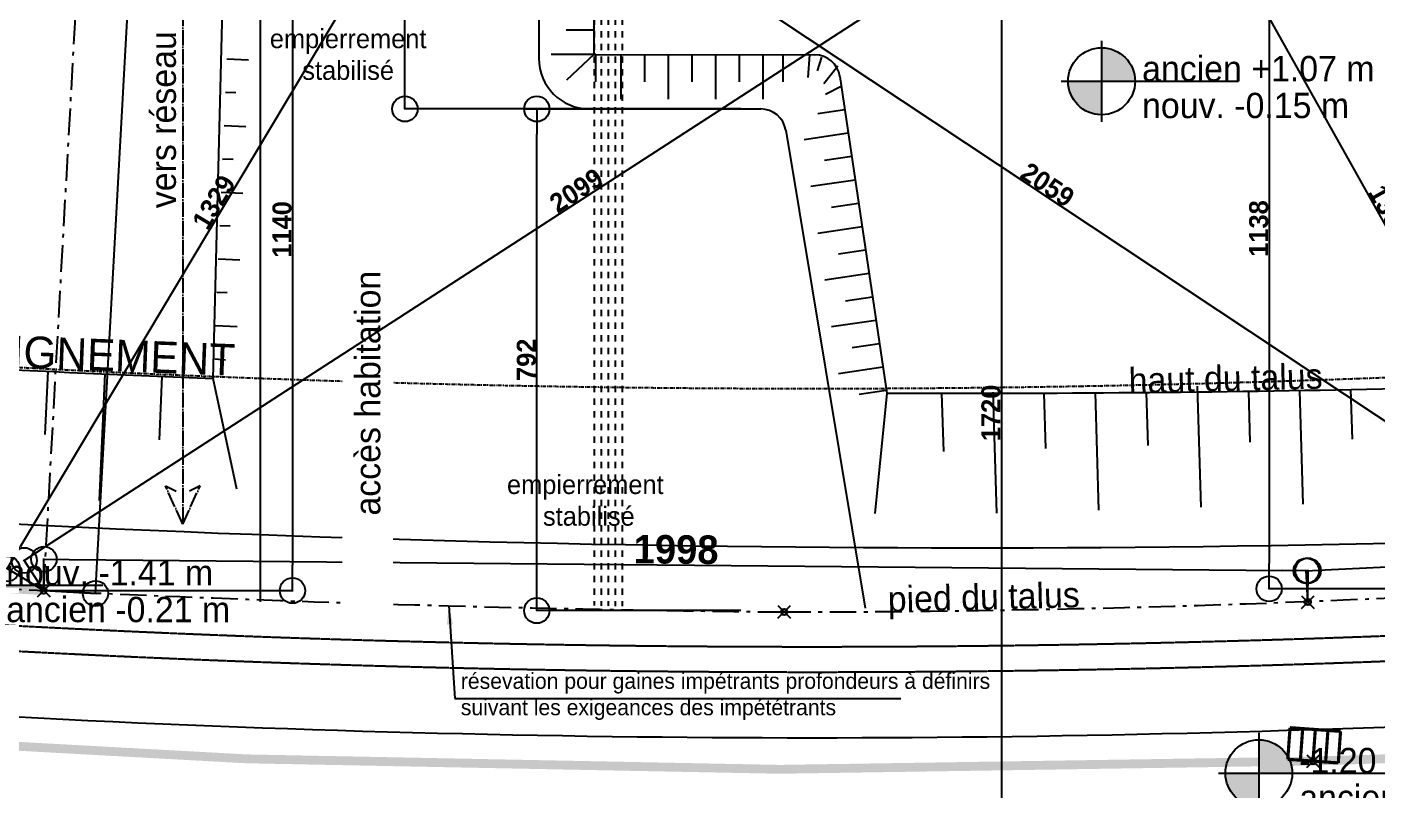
# Model space of a CAD drawing. Header units: millimetres. Extents: x -44462 to 306987, y -116160 to 12874.
# Drawn here: x -23309 to -21176, y -61981 to -60775 of the extents above; entities that cross this region are included whole.
import ezdxf

# ---------------------------------------------------------------- set-up
doc = ezdxf.new("R2010")
doc.units = ezdxf.units.MM
doc.header["$PDMODE"] = 35
doc.header["$PDSIZE"] = 10
for name, pattern in [('DCAD_Center', [36, 21, -6, 3, -6]), ('DCAD_Dashed', [33, 21, -12]), ('DCAD_Phantom', [38, 14, -6, 3, -6, 3, -6]), ('TRAIT_4', [20, 10, -10]), ('TRAIT_6', [100, 80, -10, 0, -10])]:
    doc.linetypes.add(name, pattern=pattern)
for name, color, linetype in [('1', 7, 'Continuous'), ('2', 7, 'Continuous'), ('38', 7, 'Continuous'), ('5', 7, 'Continuous'), ('AVP_HACHURES', 8, 'Continuous'), ('BLANC', 7, 'Continuous'), ('COTES', 1, 'Continuous'), ('COULEUR 8', 8, 'Continuous'), ('COULEUR 9', 9, 'Continuous'), ('MURS', 7, 'Continuous'), ('ROUGE', 1, 'Continuous'), ('TEXTE', 1, 'Continuous'), ('VERT', 3, 'Continuous')]:
    doc.layers.add(name, color=color, linetype=linetype)
doc.styles.add('CENTURY GOTHIC', font='GOTHIC.TTF')
doc.styles.add('Century Gothic Gras', font='GOTHICB.TTF')
doc.styles.add('COMICS', font='comic.TTF', dxfattribs={"height": 10})
doc.dimstyles.new('1-200', dxfattribs={"dimtxt": 30, "dimasz": 40, "dimexe": 1.25, "dimexo": 0.625, "dimtad": 1, "dimdec": 0, "dimtxsty": 'Century Gothic Gras', "dimblk": 'ORIGIN', "dimcen": 2.5, "dimclrd": 8, "dimclre": 5, "dimclrt": 6, "dimadec": 0, "dimazin": 0, "dimtfac": 1, "dimtdec": 0, "dimtmove": 0, "dimatfit": 3, "dimldrblk": 'ORIGIN', "dimfxl": 0, "dimarcsym": 0})
doc.dimstyles.new('1-50', dxfattribs={"dimtxt": 8, "dimasz": 5, "dimexe": 1.25, "dimexo": 0.625, "dimtad": 1, "dimdec": 0, "dimtxsty": 'Century Gothic Gras', "dimblk": 'ORIGIN', "dimcen": 5, "dimclrd": 8, "dimclre": 5, "dimclrt": 6, "dimadec": 0, "dimazin": 0, "dimtfac": 1, "dimtdec": 0, "dimtmove": 0, "dimatfit": 3, "dimfxl": 0, "dimarcsym": 0})

# ---------------------------------------------------------------- blocks, each defined once
blk = doc.blocks.new('_Origin')
at = {"color": 0, "linetype": 'Continuous', "lineweight": -2}
blk.add_line((0, 0), (-1, 0), dxfattribs=at)
blk.add_circle((0, 0), 0.5, dxfattribs=at)
blk = doc.blocks.new('*D421')
at = {"color": 5, "lineweight": -2}
for p, q in [((-23000.29382218264, -56576.5314471468), (-22917.90083671437, -56581.09237968727)), ((-23281.93700379151, -61664.39941354535), (-23199.54401832324, -61668.96034608582))]:
    blk.add_line(p, q, dxfattribs=at)
at = {"color": 8, "lineweight": -2}
blk.add_line((-23198.58125885631, -61628.95240194708), (-22921.35977462611, -56620.96214578293), dxfattribs=at)
at = {"layer": 'Defpoints', "color": 0}
for p in [(-23000.91786679385, -56576.49690263603), (-22919.14892593678, -56581.02329066573), (-23282.56104840272, -61664.36486903459)]:
    blk.add_point(p, dxfattribs=at)
at = {"color": 8, "lineweight": -2, "xscale": 40, "yscale": 40, "zscale": 40}
for p, rotation in [((-22919.14892593678, -56581.02329066573), 86.83157791941849), ((-23200.79210754565, -61668.89125706428), 266.8315779194185)]:
    blk.add_blockref('_Origin', p, dxfattribs=dict(at, rotation=rotation))
at = {"color": 6, "insert": (-23084.19032020714, -59123.61656641129), "char_height": 30, "attachment_point": 5, "rotation": 86.83157791941849, "style": 'Century Gothic Gras'}
blk.add_mtext('{\\H1.5x;5096}', dxfattribs=at)
blk = doc.blocks.new('*D422')
at = {"layer": 'COTES', "color": 5, "lineweight": -2}
for p, q in [((-22181.04979106247, -60904.00088722051), (-22504.8113282615, -60904.00088722051)), ((-22181.04979106247, -61695.98057665788), (-22504.8113282615, -61695.98057665788))]:
    blk.add_line(p, q, dxfattribs=at)
at = {"layer": 'COTES', "color": 8, "lineweight": -2}
blk.add_line((-22503.5613282615, -61655.98057665788), (-22503.5613282615, -60944.00088722051), dxfattribs=at)
at = {"layer": 'Defpoints', "color": 0}
for p in [(-22503.5613282615, -60904.00088722051), (-22180.42479106247, -60904.00088722051), (-22180.42479106247, -61695.98057665788)]:
    blk.add_point(p, dxfattribs=at)
at = {"layer": 'COTES', "color": 8, "lineweight": -2, "xscale": 40, "yscale": 40, "zscale": 40}
for p, rotation in [((-22503.5613282615, -60904.00088722051), 90), ((-22503.5613282615, -61695.98057665788), 270)]:
    blk.add_blockref('_Origin', p, dxfattribs=dict(at, rotation=rotation))
at = {"layer": 'COTES', "color": 6, "insert": (-22519.94091697665, -61299.9907319392), "char_height": 30, "attachment_point": 5, "rotation": 90, "style": 'Century Gothic Gras'}
blk.add_mtext('792', dxfattribs=at)
blk = doc.blocks.new('niveau_plan')
h = blk.add_hatch(color=256)
h.paths.add_polyline_path([(13.20715486721211, 0, 0.4142135623730951), (0, 13.20715486721211), (0, 0)])
h.paths.add_polyline_path([(-13.20715486721211, 0, 0.4142135623730951), (0, -13.20715486721211), (0, 0)])
for p, q in [((0, 15.97857398592168), (0, -15.97857398592168)), ((-15.97857398592168, 0), (54.12119753222214, 0))]:
    blk.add_line(p, q)
blk.add_circle((0, 0), 13.20715486721211)
at = {"style": 'COMICS'}
for tag, p in [('NIVEAUPLANS', (15.97857398592168, 2.273736754432321e-13)), ('COMMENTAIRE', (15.97857398592168, -14.55830168771331))]:
    blk.add_attdef(tag, p, '', height=10, dxfattribs=at)
blk = doc.blocks.new('*D418')
at = {"color": 5, "lineweight": -2}
for p, q in [((-23282.55439019329, -61663.72209469391), (-23282.0997558065, -61613.6354986303)), ((-21285.61488416172, -61681.84824897759), (-21285.16024977492, -61631.76165291398))]:
    blk.add_line(p, q, dxfattribs=at)
at = {"color": 8, "lineweight": -2}
blk.add_line((-23242.11274927287, -61615.2485108683), (-21325.16994779163, -61632.64853769317), dxfattribs=at)
at = {"layer": 'Defpoints', "color": 0}
for p in [(-21285.17159551647, -61633.01160142257), (-23282.56006306406, -61664.34706894821), (-21285.62055703249, -61682.47322323189)]:
    blk.add_point(p, dxfattribs=at)
at = {"color": 8, "lineweight": -2, "xscale": 40, "yscale": 40, "zscale": 40}
for p, rotation in [((-23282.11110154804, -61614.8854471389), 179.4799423743356), ((-21285.17159551647, -61633.01160142257), 359.4799423743357)]:
    blk.add_blockref('_Origin', p, dxfattribs=dict(at, rotation=rotation))
at = {"color": 6, "insert": (-22283.42117867146, -61599.69264042471), "char_height": 30, "attachment_point": 5, "rotation": 359.4799423743357, "style": 'Century Gothic Gras'}
blk.add_mtext('{\\H1.5x;1998}', dxfattribs=at)
blk = doc.blocks.new('*D269')
at = {"color": 5, "lineweight": -2}
for p, q in [((-20884.41746912561, -61660.98589299886), (-20886.84181751342, -61612.03310141507)), ((-21285.6424606709, -61680.85624420729), (-21288.06680905871, -61631.9034526235))]:
    blk.add_line(p, q, dxfattribs=at)
at = {"color": 8, "lineweight": -2}
blk.add_line((-21248.05394247296, -61631.17337893505), (-20926.73102512431, -61615.26011492215), dxfattribs=at)
at = {"layer": 'Defpoints', "color": 0}
for p in [(-20886.77998802599, -61613.28157132439), (-20884.38655438189, -61661.61012795352), (-21285.61154592719, -61681.48047916195)]:
    blk.add_point(p, dxfattribs=at)
at = {"color": 8, "lineweight": -2, "xscale": 40, "yscale": 40, "zscale": 40}
for p, rotation in [((-21288.00497957128, -61633.15192253282), 182.8352118727937), ((-20886.77998802599, -61613.28157132439), 2.835211872793665)]:
    blk.add_blockref('_Origin', p, dxfattribs=dict(at, rotation=rotation))
at = {"color": 6, "insert": (-21088.59231631627, -61598.98955604038), "char_height": 30, "attachment_point": 5, "rotation": 2.835211872793665, "style": 'Century Gothic Gras'}
blk.add_mtext('{\\H1.5x;402}', dxfattribs=at)
blk = doc.blocks.new('*D275')
at = {"layer": 'COTES', "color": 5, "lineweight": -2}
for p, q in [((-21520.76020036346, -60523.94352137129), (-21345.40413833742, -60523.94352137129)), ((-20885.04146551924, -61661.61189660523), (-21347.90413833742, -61661.61189660523))]:
    blk.add_line(p, q, dxfattribs=at)
at = {"layer": 'COTES', "color": 8, "lineweight": -2}
blk.add_line((-21346.65413833742, -60563.94352137129), (-21346.65413833742, -61621.61189660523), dxfattribs=at)
at = {"layer": 'Defpoints', "color": 0}
for p in [(-21521.38520036346, -60523.94352137129), (-21346.65413833742, -61661.61189660523), (-20884.41646551924, -61661.61189660523)]:
    blk.add_point(p, dxfattribs=at)
at = {"layer": 'COTES', "color": 8, "lineweight": -2, "xscale": 40, "yscale": 40, "zscale": 40}
for p, rotation in [((-21346.65413833742, -60523.94352137129), 90), ((-21346.65413833742, -61661.61189660523), 270)]:
    blk.add_blockref('_Origin', p, dxfattribs=dict(at, rotation=rotation))
at = {"layer": 'COTES', "color": 6, "insert": (-21363.03372705257, -61092.77770898827), "char_height": 30, "attachment_point": 5, "rotation": 90, "style": 'Century Gothic Gras'}
blk.add_mtext('1138', dxfattribs=at)
blk = doc.blocks.new('*D276')
at = {"layer": 'COTES', "color": 5, "lineweight": -2}
for p, q in [((-21798.89240550541, -60523.94352137129), (-21768.40682756728, -60523.94352137129)), ((-21798.89240550541, -62243.88731588123), (-21768.40682756728, -62243.88731588123))]:
    blk.add_line(p, q, dxfattribs=at)
at = {"layer": 'COTES', "color": 8, "lineweight": -2}
blk.add_line((-21769.65682756728, -60563.94352137129), (-21769.65682756728, -62203.88731588123), dxfattribs=at)
at = {"layer": 'Defpoints', "color": 0}
for p in [(-21799.51740550541, -60523.94352137129), (-21799.51740550541, -62243.88731588123), (-21769.65682756728, -62243.88731588123)]:
    blk.add_point(p, dxfattribs=at)
at = {"layer": 'COTES', "color": 8, "lineweight": -2, "xscale": 40, "yscale": 40, "zscale": 40}
for p, rotation in [((-21769.65682756728, -60523.94352137129), 90), ((-21769.65682756728, -62243.88731588123), 270)]:
    blk.add_blockref('_Origin', p, dxfattribs=dict(at, rotation=rotation))
at = {"layer": 'COTES', "color": 6, "insert": (-21786.03641628243, -61383.91541862627), "char_height": 30, "attachment_point": 5, "rotation": 90, "style": 'Century Gothic Gras'}
blk.add_mtext('1720', dxfattribs=at)
blk = doc.blocks.new('*D280')
at = {"layer": 'COTES', "color": 5, "lineweight": -2}
for p, q in [((-22840.14240550541, -60523.94352137129), (-22890.82105069979, -60523.94352137129)), ((-23281.3120037915, -61664.39941354537), (-22888.32105069979, -61664.39941354537))]:
    blk.add_line(p, q, dxfattribs=at)
at = {"layer": 'COTES', "color": 8, "lineweight": -2}
blk.add_line((-22889.57105069979, -60563.94352137129), (-22889.57105069979, -61624.39941354537), dxfattribs=at)
at = {"layer": 'Defpoints', "color": 0}
for p in [(-22839.51740550541, -60523.94352137129), (-23281.9370037915, -61664.39941354537), (-22889.57105069979, -61664.39941354537)]:
    blk.add_point(p, dxfattribs=at)
at = {"layer": 'COTES', "color": 8, "lineweight": -2, "xscale": 40, "yscale": 40, "zscale": 40}
for p, rotation in [((-22889.57105069979, -60523.94352137129), 90), ((-22889.57105069979, -61664.39941354537), 270)]:
    blk.add_blockref('_Origin', p, dxfattribs=dict(at, rotation=rotation))
at = {"layer": 'COTES', "color": 6, "insert": (-22905.95063941494, -61094.17146745833), "char_height": 30, "attachment_point": 5, "rotation": 90, "style": 'Century Gothic Gras'}
blk.add_mtext('1140', dxfattribs=at)
blk = doc.blocks.new('*D281')
at = {"layer": 'COTES', "color": 5, "lineweight": -2}
for p, q in [((-22601.01013023525, -60523.9434719475), (-22713.04283726568, -60523.9434719475)), ((-22460.30234714087, -60904.00088722051), (-22713.04283726568, -60904.00088722051))]:
    blk.add_line(p, q, dxfattribs=at)
at = {"layer": 'COTES', "color": 8, "lineweight": -2}
blk.add_line((-22711.79283726568, -60864.00088722051), (-22711.79283726568, -60563.9434719475), dxfattribs=at)
at = {"layer": 'Defpoints', "color": 0}
for p in [(-22711.79283726568, -60523.9434719475), (-22600.38513023525, -60523.9434719475), (-22459.67734714087, -60904.00088722051)]:
    blk.add_point(p, dxfattribs=at)
at = {"layer": 'COTES', "color": 8, "lineweight": -2, "xscale": 40, "yscale": 40, "zscale": 40}
for p, rotation in [((-22711.79283726568, -60523.9434719475), 90), ((-22711.79283726568, -60904.00088722051), 270)]:
    blk.add_blockref('_Origin', p, dxfattribs=dict(at, rotation=rotation))
at = {"layer": 'COTES', "color": 6, "insert": (-22728.17242598083, -60713.97217958402), "char_height": 30, "attachment_point": 5, "rotation": 90, "style": 'Century Gothic Gras'}
blk.add_mtext('380', dxfattribs=at)
blk = doc.blocks.new('*D468')
at = {"layer": 'COTES', "color": 5, "lineweight": -2}
for p, q in [((-21519.83958401492, -60523.63850584862), (-21487.49017618042, -60505.5548452152)), ((-20883.8709192989, -61661.30693050635), (-20851.52151146439, -61643.22326987293))]:
    blk.add_line(p, q, dxfattribs=at)
at = {"layer": 'COTES', "color": 8, "lineweight": -2}
blk.add_line((-21469.06343829246, -60541.07973551494), (-20872.13043423372, -61608.91824396874), dxfattribs=at)
at = {"layer": 'Defpoints', "color": 0}
for p in [(-21520.38513023527, -60523.9434719475), (-20852.61260390508, -61643.8332020707), (-20884.41646551924, -61661.61189660523)]:
    blk.add_point(p, dxfattribs=at)
at = {"layer": 'COTES', "color": 8, "lineweight": -2, "xscale": 40, "yscale": 40, "zscale": 40}
for p, rotation in [((-21488.58126862111, -60506.16477741297), 119.2056514205152), ((-20852.61260390508, -61643.8332020707), 299.2056514205152)]:
    blk.add_blockref('_Origin', p, dxfattribs=dict(at, rotation=rotation))
at = {"layer": 'COTES', "color": 6, "insert": (-21156.29961992016, -61067.00663890695), "char_height": 30, "attachment_point": 5, "rotation": 299.20565142051515, "style": 'Century Gothic Gras'}
blk.add_mtext('1303', dxfattribs=at)
blk = doc.blocks.new('*D469')
at = {"layer": 'COTES', "color": 5, "lineweight": -2}
for p, q in [((-22601.54662126771, -60523.62284385751), (-22659.86330936688, -60488.77050301842)), ((-23283.09655409652, -61664.02644085822), (-23341.41324219568, -61629.17410001914))]:
    blk.add_line(p, q, dxfattribs=at)
at = {"layer": 'COTES', "color": 8, "lineweight": -2}
blk.add_line((-22679.31052506182, -60523.74718527553), (-23319.82006237093, -61595.47993012203), dxfattribs=at)
at = {"layer": 'Defpoints', "color": 0}
for p in [(-22601.01013023525, -60523.9434719475), (-23340.34026013078, -61629.81535619913), (-23282.56006306406, -61664.34706894822)]:
    blk.add_point(p, dxfattribs=at)
at = {"layer": 'COTES', "color": 8, "lineweight": -2, "xscale": 40, "yscale": 40, "zscale": 40}
for p, rotation in [((-22658.79032730197, -60489.41175919842), 59.13580433741799), ((-23340.34026013078, -61629.81535619913), 239.135804337418)]:
    blk.add_blockref('_Origin', p, dxfattribs=dict(at, rotation=rotation))
at = {"layer": 'COTES', "color": 6, "insert": (-23013.62529765394, -61051.21074770728), "char_height": 30, "attachment_point": 5, "rotation": 59.13580433741796, "style": 'Century Gothic Gras'}
blk.add_mtext('1329', dxfattribs=at)
blk = doc.blocks.new('*D470')
at = {"layer": 'COTES', "color": 5, "lineweight": -2}
for p, q in [((-22600.0397745659, -60523.42255500436), (-22562.98878218152, -60467.5367207591)), ((-20884.04119875345, -61661.08921101281), (-20846.99020636908, -61605.20337676756))]:
    blk.add_line(p, q, dxfattribs=at)
at = {"layer": 'COTES', "color": 8, "lineweight": -2}
blk.add_line((-20881.01960206852, -61584.14244781533), (-22530.34080915949, -60490.68131748389), dxfattribs=at)
at = {"layer": 'Defpoints', "color": 0}
for p in [(-22563.67949352022, -60468.57855464538), (-22600.38513023525, -60523.94347194751), (-20884.38655442281, -61661.61012795595)]:
    blk.add_point(p, dxfattribs=at)
at = {"layer": 'COTES', "color": 8, "lineweight": -2, "xscale": 40, "yscale": 40, "zscale": 40}
for p, rotation in [((-22563.67949352022, -60468.57855464538), 146.4565588812526), ((-20847.68091770778, -61606.24521065383), 326.4565588812526)]:
    blk.add_blockref('_Origin', p, dxfattribs=dict(at, rotation=rotation))
at = {"layer": 'COTES', "color": 6, "insert": (-21696.62935149492, -61023.76003419628), "char_height": 30, "attachment_point": 5, "rotation": 326.45655888125265, "style": 'Century Gothic Gras'}
blk.add_mtext('2059', dxfattribs=at)
blk = doc.blocks.new('*D471')
at = {"layer": 'COTES', "color": 5, "lineweight": -2}
for p, q in [((-21520.72469854273, -60523.41876406252), (-21551.89906910322, -60475.24748988125)), ((-23282.89963137153, -61663.82236106323), (-23314.07400193202, -61615.65108688198))]:
    blk.add_line(p, q, dxfattribs=at)
at = {"layer": 'COTES', "color": 8, "lineweight": -2}
blk.add_line((-23279.81356067827, -61594.96813097383), (-21584.8012371271, -60498.02927732932), dxfattribs=at)
at = {"layer": 'Defpoints', "color": 0}
for p in [(-21551.21993248828, -60476.29690565121), (-21520.38513023526, -60523.9434719475), (-23282.56006306406, -61664.34706894822)]:
    blk.add_point(p, dxfattribs=at)
at = {"layer": 'COTES', "color": 8, "lineweight": -2, "xscale": 40, "yscale": 40, "zscale": 40}
for p, rotation in [((-21551.21993248828, -60476.29690565121), 32.90920211557683), ((-23313.39486531708, -61616.70050265193), 212.9092021155768)]:
    blk.add_blockref('_Origin', p, dxfattribs=dict(at, rotation=rotation))
at = {"layer": 'COTES', "color": 6, "insert": (-22441.20658164999, -61032.74750518902), "char_height": 30, "attachment_point": 5, "rotation": 32.909202115576825, "style": 'Century Gothic Gras'}
blk.add_mtext('2099', dxfattribs=at)

msp = doc.modelspace()

# ---------------------------------------------------------------- linework, layer by layer
at = {"layer": '1', "color": 7, "linetype": 'Continuous', "ltscale": 2, "flags": 128}
msp.add_lwpolyline([(-23275.99861095973, -61318.1460017534), (-23280.80027168208, -61418.03065550111)], dxfattribs=at)
at = {"layer": '1', "color": 1, "linetype": 'DCAD_Dashed', "ltscale": 0.09090909090909091, "const_width": 14}
msp.add_lwpolyline([(-23808.93382366165, -61631.59120095483, 0.005547173589780475), (-23282.56104840271, -61664.36486903459)], format="xyb", dxfattribs=at)
at = {"layer": '1', "color": 1}
for p in [(-23282.5600630692, -61664.34706905515), (-21285.62055703249, -61682.47322323189)]:
    msp.add_point(p, dxfattribs=at)
at = {"layer": '2', "color": 5}
for p in [(-22112.85943637255, -61698.17318334767, -1401.07), (-21277.34249046139, -61933.58964495092, -1310.65)]:
    msp.add_point(p, dxfattribs=at)
at = {"layer": '38', "color": 230, "linetype": 'DCAD_Phantom', "ltscale": 0.131578947368421}
for centre, radius, start, end in [((-22068.74932760734, -37926.14160548666), 23419.23605426972, 265.7177586102271, 267.9240642009179), ((-22068.74932760735, -37926.14160548693), 23419.23605426946, 267.9240642009179, 274.1244787850552)]:
    msp.add_arc(centre, radius, start, end, dxfattribs=at)
at = {"layer": '38', "color": 5, "linetype": 'DCAD_Dashed', "ltscale": 0.0303030303030303}
for centre, radius, start in [((-22068.74932760735, -37926.14160548669), 23826.82861371124, 265.8150733953013), ((-22068.74932760734, -37926.14160548669), 23866.80687280544, 265.8244385552573)]:
    msp.add_arc(centre, radius, start, 273.3087493268669, dxfattribs=at)
at = {"layer": '5', "color": 5, "linetype": 'Continuous', "ltscale": 0.810006480051786, "const_width": 4.999999999999664, "flags": 128}
for points in [[(-21317.23764330837, -61930.69095911322), (-21313.61428601103, -61880.82201805392)], [(-21313.61428601103, -61880.82201805392), (-21233.82398031616, -61886.61938972954)], [(-21297.29006688488, -61932.14030203206), (-21293.66670958755, -61882.27136097278)], [(-21277.34249046139, -61933.58964495094), (-21273.71913316405, -61883.72070389164)], [(-21257.39491403698, -61935.03898786994), (-21253.77155674056, -61885.17004681049)], [(-21237.44733761349, -61936.48833078882), (-21233.82398031616, -61886.61938972954)], [(-21317.23764330837, -61930.69095911322), (-21237.44733761349, -61936.48833078882)]]:
    msp.add_lwpolyline(points, dxfattribs=at)
at = {"layer": '5', "color": 5, "linetype": 'Continuous', "ltscale": 0.810006480051786, "const_width": 8.999999999999396, "flags": 128}
msp.add_lwpolyline([(-21277.34249046139, -61933.58964495094), (-21277.34249046139, -61933.58964495094)], close=True, dxfattribs=at)
at = {"layer": 'AVP_HACHURES', "color": 6, "linetype": 'TRAIT_6', "ltscale": 0.3}
for p, q in [((-23062.84794636626, -60568.9434719475), (-23062.84794636626, -61559.3707954883)), ((-23062.84794636626, -61559.3707954883), (-23090.25753251984, -61498.88239374387)), ((-23090.25753251984, -61498.88239374387), (-23073.24112732827, -61507.61787440078)), ((-23062.84794636626, -61559.3707954883), (-23035.43836021269, -61498.88239374387)), ((-23035.43836021269, -61498.88239374387), (-23052.45476540425, -61507.61787440078))]:
    msp.add_line(p, q, dxfattribs=at)
at = {"layer": 'BLANC', "linetype": 'DCAD_Center', "ltscale": 2}
msp.add_line((-23282.56006306406, -61664.34706894822), (-23000.91786679314, -56576.49690263609), dxfattribs=at)
for centre, radius, start, end in [((-21813.45282059679, -31103.82296583639), 30595.81522942794, 266.2606061322398, 269.4393021032464), ((-22122.2186937007, -40727.85697378036), 20970.31829813238, 270.025571665686, 273.3840119516546)]:
    msp.add_arc(centre, radius, start, end, dxfattribs=at)
at = {"layer": 'COULEUR 8', "color": 8, "linetype": 'TRAIT_4'}
for p, q in [((-22412.9695065893, -60401.32059192229), (-22412.96950658929, -61688.09915506829)), ((-22401.9695065893, -60401.32059192229), (-22401.9695065893, -61688.39936844171)), ((-22390.9695065893, -60401.32059192229), (-22390.9695065893, -61688.39936844171)), ((-22379.9695065893, -60401.32059192229), (-22379.9695065893, -61688.98791785147)), ((-22368.9695065893, -60401.32059192228), (-22368.9695065893, -61688.98791785146))]:
    msp.add_line(p, q, dxfattribs=at)
at = {"layer": 'COULEUR 8', "linetype": 'Continuous', "ltscale": 2}
for p, q in [((-22413.62090933291, -60779.65993813459), (-22456.94861960513, -60779.65993813459)), ((-22410.38520036345, -60818.09260210127), (-22481.10761127316, -60818.09260210129)), ((-22413.41888517006, -60818.09260210127), (-22456.74659544229, -60858.75712297163)), ((-22410.96155825894, -60818.09260210129), (-22410.96155825895, -60861.42031237351)), ((-22370.58580857282, -60818.09260210129), (-22370.58580857284, -60888.815013011)), ((-22333.24374369332, -60818.0926021013), (-22333.24374369333, -60861.42031237352)), ((-22295.90167881381, -60817.89057793845), (-22295.90167881383, -60888.61298884815)), ((-22258.55961393431, -60817.89057793847), (-22258.55961393431, -60861.21828821069)), ((-22221.2175490548, -60817.89057793847), (-22221.21754905482, -60888.61298884817)), ((-22183.8754841753, -60817.89057793847), (-22183.87548417531, -60861.21828821069)), ((-22146.5334192958, -60817.89057793848), (-22146.53341929581, -60888.61298884818)), ((-22114.8971581492, -60817.89057793847), (-22114.89715814921, -60861.21828821069)), ((-22074.82467533791, -60854.47345092487), (-22072.34616243951, -60818.82398356761)), ((-22060.20810275436, -60843.78324092028), (-22053.34243654197, -60822.49208917363)), ((-22993.16320563372, -60824.77516178704), (-22958.83430053327, -60826.25597120063)), ((-22050.36711691592, -60863.9676020183), (-22028.14356992456, -60835.98293642861)), ((-22995.43393498575, -60877.41640766171), (-22978.86188758745, -60878.13125841847)), ((-22047.6609707406, -60880.49073674405), (-22022.6292015812, -60868.11120812557)), ((-22016.94302381459, -60905.40594194856), (-22059.80556252296, -60911.73786526668)), ((-22997.70466433778, -60930.05765353639), (-22963.37575923733, -60931.53846294998)), ((-22011.48584433586, -60942.34709788069), (-22081.44897084593, -60952.68249017213)), ((-22999.97539368986, -60982.69889941106), (-22983.40334629156, -60983.41375016783)), ((-22006.02866485715, -60979.28825381283), (-22048.89120356552, -60985.62017713095)), ((-23002.24612304189, -61035.34014528574), (-22967.91721794144, -61036.82095469933)), ((-22000.57148537842, -61016.22940974496), (-22070.53461188849, -61026.5648020364)), ((-21995.1143058997, -61053.17056567708), (-22037.97684460807, -61059.5024889952)), ((-23004.51685239392, -61087.98139116041), (-22987.94480499562, -61088.69624191717)), ((-21989.65712642097, -61090.11172160921), (-22059.62025293104, -61100.44711390065)), ((-23006.78758174595, -61140.62263703509), (-22972.4586766455, -61142.10344644868)), ((-21984.19994694226, -61127.05287754135), (-22027.06248565063, -61133.38480085948)), ((-21978.74276746353, -61163.99403347349), (-22048.7058939736, -61174.32942576492)), ((-23009.05831109799, -61193.26388290976), (-22992.48626369967, -61193.97873366652)), ((-21973.28558798482, -61200.93518940561), (-22016.14812669318, -61207.26711272373)), ((-23011.32904045001, -61245.90512878443), (-22977.00013534955, -61247.38593819802)), ((-21967.82840850608, -61237.87634533774), (-22037.79153501615, -61248.21173762918)), ((-21962.37122902737, -61274.81750126988), (-22005.23376773574, -61281.14942458801)), ((-23012.00537469029, -61298.65195016664), (-22995.48376120157, -61300.12845086271)), ((-21956.91404954864, -61311.75865720202), (-22026.87717605871, -61322.09404949345)), ((-22977.66232760295, -61504.22996315909), (-23014.93945484244, -61329.5828646224)), ((-21951.45687006993, -61348.69981313415), (-21994.31940877829, -61355.03173645227)), ((-21950.5940472407, -61352.57135333419), (-21969.73755549455, -61542.93292793909))]:
    msp.add_line(p, q, dxfattribs=at)
at = {"layer": 'COULEUR 8', "linetype": 'Continuous', "ltscale": 2, "flags": 128}
for points in [[(-23186.07614263788, -61322.33617680087), (-23195.09165514408, -61522.13287480721)], [(-23096.14173507212, -61326.26176107291), (-23100.35554783365, -61426.1729405375)], [(-21783.27199969918, -61351.34414210578), (-21777.58925295305, -61542.27731761419)], [(-21460.51323639054, -61341.73786856634), (-21454.8304896444, -61532.67104407474)]]:
    msp.add_lwpolyline(points, dxfattribs=at)
at = {"layer": 'COULEUR 8', "linetype": 'Continuous', "ltscale": 2}
for points in [[(-21863.98947336672, -61352.81224183293), (-21861.25392778117, -61444.72314844417)], [(-21702.47325719071, -61352.60657365154), (-21699.87454612642, -61439.92001167386)], [(-21621.7246639429, -61352.18405285776), (-21616.2098712983, -61537.47418084388)], [(-21540.98241223517, -61351.54846425949), (-21538.49516447252, -61435.11687490472)], [(-21379.51692917649, -61349.6382268567), (-21377.11578281777, -61430.31373813442)], [(-21298.79369602707, -61348.36363850826), (-21293.45110798965, -61527.86790730444)], [(-21218.07680081893, -61346.87610327386), (-21215.73640116391, -61425.51060136394)]]:
    msp.add_lwpolyline(points, dxfattribs=at)
at = {"layer": 'COULEUR 8', "linetype": 'Continuous', "ltscale": 3}
msp.add_lwpolyline([(-21278.95502903302, -61883.61565452248), (-20370.54899340055, -61854.30361121525)], dxfattribs=at)
at = {"layer": 'COULEUR 8', "linetype": 'Continuous', "ltscale": 2, "const_width": 14}
msp.add_lwpolyline([(-23802.81717032968, -61883.95650723221, 0.02630785943129474), (-21277.34249046139, -61933.58964495094)], format="xyb", dxfattribs=at)
msp.add_lwpolyline([(-21277.34249046139, -61933.58964495094), (-20369.33744525694, -61904.29054062514)], dxfattribs=at)
at = {"layer": 'COULEUR 8', "linetype": 'Continuous', "ltscale": 2}
msp.add_arc((-21813.26200312044, -31000.98669513671), 30595.81522942794, 266.2555624909797, 272.6894916539039, dxfattribs=at)
at = {"layer": 'COULEUR 8', "linetype": 'Continuous', "ltscale": 3}
msp.add_arc((-22068.74932760734, -37926.14160548666), 23970.4888823993, 265.8485804704843, 271.8880747815691, dxfattribs=at)
at = {"layer": 'COULEUR 9'}
for p, q in [((-22773.63307062864, -61035.8205647674, -1741.596629659113), (-22803.50777381091, -61074.30821413667, -1741.596629659113)), ((-22773.63307062864, -61035.8205647674, -1741.596629659113), (-22743.75836744636, -61074.30821413668, -1741.596629659113)), ((-22803.50777381091, -61074.30821413667, -1741.596629659113), (-22743.75836744636, -61074.30821413668, -1741.596629659113)), ((-22779.7963010228, -61066.81756607645, -1741.596629659113), (-22795.91291907604, -61114.37245847692, -1741.596629659113)), ((-22767.46984023448, -61066.81756607645, -1741.596629659113), (-22751.35322218127, -61114.37245847694, -1741.596629659113)), ((-22795.91291907604, -61114.37245847692, -1741.596629659113), (-22768.95239735268, -61107.39047413036, -1741.596629659113)), ((-22751.35322218124, -61114.37245847692, -1741.596629659113), (-22778.31374390461, -61107.39047413035, -1741.596629659113))]:
    msp.add_line(p, q, dxfattribs=at)
at = {"layer": 'VERT'}
for p, q in [((-23014.93945484244, -61329.5828646224), (-22978.14877931255, -59861.80091798267)), ((-22940.38520036346, -59913.9434719475), (-22940.38520036346, -61577.279253612)), ((-22500.38520036345, -60523.9434719475), (-22500.38520036345, -60824.00088722051)), ((-22413.41888517006, -60627.16031064776), (-22413.41888517006, -60818.17428073446)), ((-22413.41888517006, -60818.17428073446), (-22064.47145676029, -60818.45929622454)), ((-22024.93911232714, -60852.57629734978), (-21950.59404724069, -61352.57135333419)), ((-22523.41888517007, -60904.00088722051), (-22149.83021788601, -60904.00088722051)), ((-22110.37312087568, -60937.43297312869), (-21984.74405091853, -61692.15636495656)), ((-22940.38520036346, -61577.279253612), (-22940.38520036346, -61682.32630240542))]:
    msp.add_line(p, q, dxfattribs=at)
for centre, radius, start, end in [((-22064.50412820267, -60858.45928288175), 40, 8.457435415719692, 89.95320160082335), ((-22420.38520036345, -60824.00088722051), 80, 180, 270), ((-22149.83021788601, -60944.00088722051), 40, 9.45063925743154, 90)]:
    msp.add_arc(centre, radius, start, end, dxfattribs=at)
at = {"layer": 'VERT', "linetype": 'Continuous', "ltscale": 2}
for centre, radius, start, end in [((-21822.19066486495, -30757.0255643686), 30595.81522942794, 266.2555624909797, 267.7658123207335), ((-21822.19066486569, -30757.02556434753), 30595.81522944902, 269.75954249212, 272.6894916539039)]:
    msp.add_arc(centre, radius, start, end, dxfattribs=at)

# ---------------------------------------------------------------- block references
at = {"layer": 'ROUGE', "xscale": 4, "yscale": 4, "zscale": 4}
for p, values in [((-21611.33988191069, -60860.29474371241), {'COMMENTAIRE': 'nouv. -0.15 m', 'NIVEAUPLANS': 'ancien +1.07 m'}), ((-23405.75691452075, -61656.0290648528), {'COMMENTAIRE': 'ancien -0.21 m', 'NIVEAUPLANS': 'nouv. -1.41 m'}), ((-21362.96068636396, -61952.76063035654), {'COMMENTAIRE': 'ancien 0.00 m', 'NIVEAUPLANS': '-1.20 m nouv.'})]:
    msp.add_blockref('niveau_plan', p, dxfattribs=at).add_auto_attribs(values)

# ---------------------------------------------------------------- texts
at = {"layer": 'TEXTE', "style": 'CENTURY GOTHIC'}
for s, insert, char_height, width, attachment_point in [('empierrement stabilisé', (-22801.55429910448, -60818.26324307144), 30, 181.2661396930343, 5), ('empierrement\\P stabilisé', (-22426.93104111867, -61522.16991821789), 30, 544.5528616684605, 5), ('résevation pour gaines impétrants profondeurs à définirs suivant les exigeances des impététrants', (-22623.59364060604, -61794.50767728043), 25, 853.9368130387669, 1)]:
    msp.add_mtext(s, dxfattribs=dict(at, insert=insert, char_height=char_height, width=width, attachment_point=attachment_point))
for s, insert, char_height, width, attachment_point, rotation in [('vers réseau ', (-23113.67379000498, -60781.23398934831), 40, 325.9457090405416, 3, 90), ('ALIGNEMENT', (-23197.43434604466, -61292.35955759674), 50, 567.7502669111109, 5, 357.7768803108612), ('haut du talus', (-21569.09717126799, -61312.91496993625), 40, 379.3555477296177, 1, 1.3884230950929637), ('pied du talus', (-21949.66672782559, -61658.05210022343), 40, 379.3555477296177, 1, 1.3884230950929637)]:
    msp.add_mtext(s, dxfattribs=dict(at, insert=insert, char_height=char_height, width=width, attachment_point=attachment_point, rotation=rotation))

# ---------------------------------------------------------------- dimensions: what is measured, and where the dimension line sits
for p1, p2, distance, text, picture, middle in [((-23282.56104840272, -61664.36486903459), (-23000.91786679385, -56576.49690263604), -81.89412602551096, '{\\H1.5x;<>}', '*D421', (-23084.19032020714, -59123.61656641129)), ((-23282.56006306406, -61664.34706894822), (-21285.62055703249, -61682.47322323189), 49.463659371817776, '{\\H1.5x;1998}', '*D418', (-22283.42117867146, -61599.69264042471)), ((-21285.61154592719, -61681.48047916195), (-20884.3865543819, -61661.61012795352), 48.387786790302265, '{\\H1.5x;<>}', '*D269', (-21088.59231631627, -61598.98955604038))]:
    dim = msp.add_aligned_dim(p1=p1, p2=p2, distance=distance, text=text, dimstyle='1-200')
    dim.commit()
    dim.dimension.update_dxf_attribs({"geometry": picture, "text_midpoint": middle})
at = {"layer": 'COTES'}
for p1, p2, distance, picture, middle in [((-20884.38655442282, -61661.61012795595), (-22600.38513023525, -60523.9434719475), -66.42723714356123, '*D470', (-21696.62935149492, -61023.76003419628)), ((-21520.38513023527, -60523.9434719475), (-20884.41646551924, -61661.61189660523), 36.43580097822391, '*D468', (-21156.29961992016, -61067.00663890695))]:
    dim = msp.add_aligned_dim(p1=p1, p2=p2, distance=distance, dimstyle='1-200', dxfattribs=at)
    dim.commit()
    dim.dimension.update_dxf_attribs({"geometry": picture, "text_midpoint": middle})
for base, p1, p2, picture, middle in [((-22889.57105069979, -61664.39941354537), (-22839.51740550541, -60523.94352137129), (-23281.9370037915, -61664.39941354537), '*D280', (-22905.95063941494, -61094.17146745833)), ((-22711.79283726568, -60523.9434719475), (-22459.67734714087, -60904.00088722051), (-22600.38513023525, -60523.9434719475), '*D281', (-22728.17242598083, -60713.97217958402)), ((-21769.65682756728, -62243.88731588123), (-21799.51740550541, -60523.94352137129), (-21799.51740550541, -62243.88731588123), '*D276', (-21786.03641628243, -61383.91541862627)), ((-21346.65413833742, -61661.61189660523), (-21521.38520036346, -60523.94352137129), (-20884.41646551924, -61661.61189660523), '*D275', (-21363.03372705257, -61092.77770898827)), ((-22503.5613282615, -60904.00088722051), (-22180.42479106247, -61695.98057665788), (-22180.42479106247, -60904.00088722051), '*D422', (-22519.94091697665, -61299.9907319392))]:
    dim = msp.add_linear_dim(base=base, p1=p1, p2=p2, angle=90, dimstyle='1-200', dxfattribs=at)
    dim.commit()
    dim.dimension.update_dxf_attribs({"geometry": picture, "text_midpoint": middle})

# ---------------------------------------------------------------- leaders
at = {"layer": 'BLANC'}
msp.add_leader([(-22642.66680172134, -61688.0991550683), (-22633.02843899336, -61834.63762317626), (-21928.72371115172, -61834.63762317626)], dimstyle='1-50', override={"dimasz": 30, "dimgap": 0.625, "dimtad": 0}, dxfattribs=at)

# ---------------------------------------------------------------- next in the draw order: texts
at = {"layer": 'MURS', "color": 7, "linetype": 'Continuous', "insert": (-22770.52272320865, -61352.6676905823, -1741.596629659113), "char_height": 40, "width": 628.8663728754675, "attachment_point": 5, "rotation": 90, "line_spacing_factor": 2, "style": 'CENTURY GOTHIC', "bg_fill": 2}
msp.add_mtext('accès habitation', dxfattribs=at)

# ---------------------------------------------------------------- next in the draw order: dimensions: what is measured, and where the dimension line sits
at = {"layer": 'COTES'}
for p1, p2, distance, picture, middle in [((-23282.56006306406, -61664.34706894822), (-21520.38513023527, -60523.9434719475), 56.75368102431156, '*D471', (-22441.20658164999, -61032.74750518902)), ((-22601.01013023525, -60523.9434719475), (-23282.56006306406, -61664.34706894822), -67.31263149257279, '*D469', (-23013.62529765394, -61051.21074770728))]:
    dim = msp.add_aligned_dim(p1=p1, p2=p2, distance=distance, dimstyle='1-200', dxfattribs=at)
    dim.commit()
    dim.dimension.update_dxf_attribs({"geometry": picture, "text_midpoint": middle})

doc.saveas('drawing.dxf')
